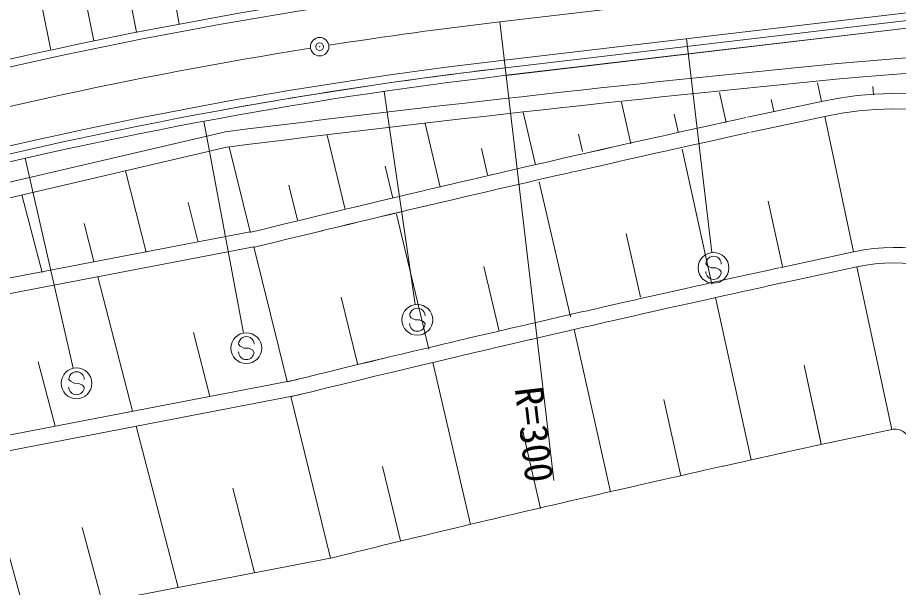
# Model space of a CAD drawing. Units: millimetres on the paper. Extents: x 40 to 680, y 20 to 380.
# Drawn here: x 244.5 to 301.7, y 263.9 to 300.9 of the extents above; entities that cross this region are included whole.
import ezdxf
from ezdxf.enums import TextEntityAlignment as Align

# ---------------------------------------------------------------- set-up
doc = ezdxf.new("R2010")
doc.units = ezdxf.units.MM
doc.header["$PDMODE"] = 32
doc.header["$PDSIZE"] = 0.5
doc.layers.add('M-BGD', color=7, linetype='Continuous', lineweight=18)
doc.styles.add('ＭＳ ゴシック', font='')
doc.styles.get('ＭＳ ゴシック').set_extended_font_data('MS Gothic')

msp = doc.modelspace()

# ---------------------------------------------------------------- linework, layer by layer
at = {"layer": 'M-BGD'}
for p, q in [((275.86, 300.607), (362.839, 310.854)), ((255.036, 300.462), (253.949, 306.251)), ((255.036, 300.462), (253.949, 306.251)), ((248.199, 305.752), (249.474, 299.364)), ((251.706, 302.749), (252.253, 299.926)), ((246.122, 301.558), (246.698, 298.775)), ((276.152, 298.124), (302.257, 301.2)), ((275.86, 300.607), (279.37, 270.813)), ((276.211, 297.628), (302.315, 300.703)), ((276.211, 297.628), (302.315, 300.703)), ((276.269, 297.131), (303.168, 300.3)), ((276.269, 297.132), (303.168, 300.3)), ((287.975, 299.517), (289.613, 285.614)), ((311.86, 299.019), (299.093, 298.015)), ((311.86, 299.019), (299.093, 298.016)), ((311.544, 297.991), (299.172, 297.018)), ((311.544, 297.991), (299.172, 297.019)), ((296.746, 295.44), (296.488, 296.654)), ((296.747, 295.441), (296.488, 296.654)), ((300.081, 296.4), (300.114, 295.868)), ((300.081, 296.4), (300.114, 295.868)), ((268.337, 296.088), (270.349, 282.234)), ((290.117, 296.017), (290.552, 294.064)), ((290.117, 296.017), (290.552, 294.064)), ((283.747, 295.379), (284.358, 292.688)), ((283.747, 295.379), (284.358, 292.688)), ((291.938, 294.413), (296.747, 295.441)), ((291.938, 294.412), (296.746, 295.44)), ((293.474, 295.558), (293.638, 294.805)), ((293.474, 295.558), (293.638, 294.805)), ((278.164, 291.312), (277.376, 294.742)), ((278.164, 291.312), (277.376, 294.742)), ((287.178, 294.609), (287.437, 293.459)), ((287.178, 294.609), (287.437, 293.459)), ((256.637, 294.149), (259.202, 280.386)), ((292.147, 293.435), (296.955, 294.463)), ((292.147, 293.435), (296.955, 294.462)), ((298.832, 285.66), (296.955, 294.462)), ((298.832, 285.66), (296.956, 294.463)), ((258.03, 293.465), (237.826, 288.757)), ((271.007, 293.993), (271.987, 289.86)), ((271.007, 293.992), (271.987, 289.859)), ((264.638, 293.244), (265.811, 288.407)), ((264.638, 293.243), (265.811, 288.407)), ((280.964, 293.302), (281.222, 292.172)), ((280.964, 293.302), (281.222, 292.172)), ((259.634, 286.954), (258.268, 292.495)), ((259.634, 286.954), (258.268, 292.494)), ((274.656, 292.383), (275.059, 290.658)), ((274.656, 292.383), (275.059, 290.658)), ((287.685, 292.343), (289.631, 283.553)), ((287.685, 292.342), (289.608, 283.659)), ((245.024, 291.744), (248.138, 278.094)), ((268.396, 291.231), (268.897, 289.141)), ((268.396, 291.231), (268.897, 289.142)), ((251.541, 290.927), (252.88, 285.636)), ((278.415, 290.222), (280.431, 281.446)), ((278.415, 290.222), (280.431, 281.446)), ((262.156, 289.995), (262.711, 287.726)), ((262.156, 289.995), (262.711, 287.726)), ((244.813, 289.359), (246.126, 284.318)), ((293.286, 288.959), (294.208, 284.714)), ((293.286, 288.958), (294.208, 284.713)), ((255.614, 288.873), (256.241, 286.362)), ((269.144, 288.102), (271.231, 279.339)), ((269.144, 288.102), (271.231, 279.339)), ((248.855, 287.505), (249.488, 285.04)), ((240.113, 283.208), (259.634, 286.954)), ((284.048, 286.858), (284.98, 282.727)), ((284.048, 286.857), (284.98, 282.727)), ((240.343, 282.234), (259.874, 285.982)), ((262.031, 277.231), (259.874, 285.982)), ((262.031, 277.232), (259.874, 285.982)), ((294.028, 284.633), (298.832, 285.66)), ((294.028, 284.634), (298.832, 285.66)), ((289.335, 284.761), (289.235, 284.879)), ((274.821, 284.712), (275.802, 280.518)), ((274.821, 284.712), (275.802, 280.518)), ((289.579, 284.622), (289.335, 284.761)), ((289.88, 284.619), (289.579, 284.622)), ((290.125, 284.507), (289.88, 284.619)), ((290.231, 284.371), (290.125, 284.507)), ((294.237, 283.656), (299.046, 284.684)), ((294.237, 283.655), (299.046, 284.683)), ((301.303, 274.122), (299.041, 284.683)), ((301.303, 274.122), (299.041, 284.682)), ((249.742, 284.038), (251.985, 275.304)), ((265.556, 282.723), (266.607, 278.383)), ((265.556, 282.723), (266.607, 278.383)), ((289.861, 282.691), (292.166, 272.139)), ((289.861, 282.691), (292.166, 272.14)), ((270.098, 281.385), (269.998, 281.503)), ((270.343, 281.245), (270.098, 281.385)), ((270.643, 281.243), (270.343, 281.245)), ((270.888, 281.131), (270.643, 281.243)), ((270.994, 280.995), (270.888, 281.131)), ((255.962, 280.428), (257.009, 276.268)), ((280.683, 280.619), (283.046, 270.079)), ((280.683, 280.618), (283.046, 270.079)), ((258.99, 279.544), (258.89, 279.662)), ((259.235, 279.404), (258.99, 279.544)), ((259.535, 279.402), (259.235, 279.404)), ((259.781, 279.29), (259.535, 279.402)), ((259.886, 279.154), (259.781, 279.29)), ((245.876, 278.513), (246.971, 274.342)), ((271.494, 278.474), (273.942, 267.954)), ((271.494, 278.473), (273.942, 267.954)), ((295.617, 278.297), (296.725, 273.177)), ((295.617, 278.296), (296.725, 273.176)), ((242.411, 273.466), (262.738, 277.367)), ((247.965, 277.26), (247.865, 277.378)), ((248.21, 277.12), (247.965, 277.26)), ((248.51, 277.118), (248.21, 277.12)), ((248.755, 277.006), (248.51, 277.118)), ((248.861, 276.87), (248.755, 277.006)), ((242.64, 272.492), (262.926, 276.385)), ((264.859, 265.759), (262.27, 276.259)), ((264.859, 265.759), (262.271, 276.26)), ((286.509, 276.064), (287.606, 271.106)), ((286.509, 276.063), (287.606, 271.105)), ((252.226, 274.332), (254.962, 263.86)), ((277.351, 274.019), (278.498, 268.996)), ((277.351, 274.019), (278.498, 268.996)), ((296.495, 273.094), (301.303, 274.122)), ((296.495, 273.094), (301.303, 274.122)), ((242.206, 272.37), (245.067, 261.961)), ((268.236, 271.716), (269.392, 266.892)), ((268.236, 271.715), (269.392, 266.892)), ((258.518, 270.302), (259.913, 264.81)), ((248.716, 267.761), (250.017, 262.911)), ((245.163, 261.979), (264.962, 265.779))]:
    msp.add_line(p, q, dxfattribs=at)
for points in [[(259.644, 286.923), (259.676, 286.931), (260.547, 287.145), (260.852, 287.22), (261.899, 287.477), (262.648, 287.659), (262.851, 287.709), (264.13, 288.019), (265.126, 288.26), (265.827, 288.429), (266.404, 288.567), (267.228, 288.765), (267.931, 288.933), (268.382, 289.04), (269.591, 289.327), (269.74, 289.362), (270.408, 289.521), (271.049, 289.672), (271.099, 289.683), (271.497, 289.777), (272.712, 290.062), (273.232, 290.184), (273.916, 290.344), (274.315, 290.437), (275.297, 290.665), (275.342, 290.676), (276.327, 290.904), (277.433, 291.159), (278.182, 291.33), (278.897, 291.495), (279.353, 291.599), (279.971, 291.74), (280.635, 291.891), (281.63, 292.117), (282.443, 292.301), (283.224, 292.478), (283.426, 292.523), (283.892, 292.628), (284.274, 292.714), (285.774, 293.05), (286.487, 293.209), (286.673, 293.25), (287.394, 293.411), (288.078, 293.563), (288.686, 293.697), (289.199, 293.811), (290.741, 294.15), (290.977, 294.202), (291.825, 294.388)], [(259.644, 286.924), (259.676, 286.931), (260.547, 287.146), (260.852, 287.22), (261.899, 287.477), (262.648, 287.66), (262.851, 287.709), (264.13, 288.019), (265.126, 288.26), (265.827, 288.429), (266.404, 288.568), (267.228, 288.765), (267.931, 288.933), (268.382, 289.04), (269.591, 289.328), (269.74, 289.363), (270.408, 289.521), (271.049, 289.672), (271.099, 289.684), (271.497, 289.777), (272.712, 290.063), (273.232, 290.185), (273.917, 290.344), (274.315, 290.437), (275.297, 290.665), (275.342, 290.676), (276.327, 290.904), (277.433, 291.159), (278.182, 291.331), (278.897, 291.495), (279.353, 291.599), (279.971, 291.74), (280.636, 291.892), (281.63, 292.117), (282.443, 292.302), (283.224, 292.478), (283.426, 292.523), (283.892, 292.628), (284.274, 292.714), (285.774, 293.05), (286.487, 293.209), (286.673, 293.251), (287.394, 293.411), (288.078, 293.563), (288.686, 293.697), (289.199, 293.811), (290.741, 294.151), (290.977, 294.203), (291.825, 294.388)], [(259.884, 285.952), (259.921, 285.962), (260.724, 286.159), (261.176, 286.27), (262.112, 286.499), (262.861, 286.682), (263.153, 286.753), (264.323, 287.037), (264.342, 287.041), (265.378, 287.292), (266.036, 287.45), (266.697, 287.609), (267.372, 287.771), (268.148, 287.956), (268.661, 288.078), (269.79, 288.347), (269.848, 288.36), (270.689, 288.559), (271.165, 288.672), (271.464, 288.742), (271.826, 288.827), (272.854, 289.069), (273.473, 289.214), (274.13, 289.367), (274.612, 289.479), (275.535, 289.694), (275.578, 289.704), (276.563, 289.932), (277.633, 290.179), (278.295, 290.331), (279.171, 290.531), (279.535, 290.615), (280.173, 290.76), (280.589, 290.855), (280.839, 290.912), (281.796, 291.129), (282.669, 291.327), (283.237, 291.455), (283.582, 291.533), (284.115, 291.653), (284.547, 291.75), (285.952, 292.065), (286.692, 292.23), (286.871, 292.27), (287.66, 292.445), (288.212, 292.568), (288.939, 292.729), (289.444, 292.841), (290.859, 293.152), (291.237, 293.235), (292.039, 293.411)], [(259.884, 285.953), (259.921, 285.962), (260.724, 286.159), (261.176, 286.27), (262.112, 286.5), (262.861, 286.682), (263.153, 286.753), (264.323, 287.037), (264.342, 287.042), (265.378, 287.292), (266.036, 287.451), (266.697, 287.609), (267.372, 287.771), (268.148, 287.957), (268.661, 288.079), (269.79, 288.347), (269.848, 288.361), (270.689, 288.56), (271.166, 288.672), (271.464, 288.742), (271.826, 288.828), (272.854, 289.069), (273.474, 289.214), (274.13, 289.367), (274.612, 289.479), (275.535, 289.694), (275.578, 289.704), (276.563, 289.932), (277.633, 290.179), (278.296, 290.331), (279.171, 290.532), (279.535, 290.615), (280.173, 290.761), (280.589, 290.855), (280.839, 290.912), (281.796, 291.13), (282.669, 291.327), (283.237, 291.456), (283.583, 291.534), (284.115, 291.653), (284.547, 291.75), (285.952, 292.065), (286.692, 292.23), (286.871, 292.27), (287.66, 292.446), (288.212, 292.568), (288.939, 292.729), (289.444, 292.841), (290.859, 293.153), (291.237, 293.236), (292.039, 293.411)], [(258.202, 292.478), (238.084, 287.791), (218.181, 281.782), (198.851, 274.573)], [(262.036, 277.213), (262.233, 277.262), (262.849, 277.413), (263.31, 277.527), (264.144, 277.731), (264.271, 277.762), (264.894, 277.914), (265.305, 278.014), (266.437, 278.289), (266.527, 278.311), (267.511, 278.548), (268.142, 278.7), (268.209, 278.716), (268.684, 278.83), (269.455, 279.015), (270.244, 279.204), (270.827, 279.343), (271.816, 279.578), (272.251, 279.68), (272.661, 279.777), (273.251, 279.917), (273.639, 280.008), (273.884, 280.066), (274.838, 280.29), (275.518, 280.449), (276.212, 280.611), (276.564, 280.693), (277.575, 280.928), (277.637, 280.942), (278.589, 281.163), (279.658, 281.409), (280.141, 281.52), (281.162, 281.754), (281.536, 281.84), (282.18, 281.987), (282.685, 282.102), (282.806, 282.13), (283.838, 282.364), (284.573, 282.53), (285.077, 282.644), (285.602, 282.763), (286.062, 282.866), (286.488, 282.962), (287.923, 283.283), (288.666, 283.449), (288.92, 283.506), (289.627, 283.663), (290.171, 283.784), (290.888, 283.942), (291.425, 284.061), (291.71, 284.124), (292.725, 284.348), (293.136, 284.438), (293.964, 284.62)], [(262.036, 277.214), (262.233, 277.262), (262.849, 277.414), (263.311, 277.527), (264.144, 277.731), (264.271, 277.762), (264.894, 277.914), (265.305, 278.014), (266.437, 278.289), (266.527, 278.311), (267.511, 278.549), (268.142, 278.701), (268.209, 278.717), (268.684, 278.831), (269.455, 279.016), (270.244, 279.204), (270.827, 279.343), (271.816, 279.578), (272.251, 279.681), (272.661, 279.778), (273.251, 279.917), (273.639, 280.009), (273.884, 280.066), (274.839, 280.29), (275.518, 280.449), (276.212, 280.611), (276.565, 280.693), (277.575, 280.928), (277.637, 280.943), (278.589, 281.163), (279.658, 281.41), (280.141, 281.52), (281.162, 281.755), (281.536, 281.84), (282.18, 281.987), (282.685, 282.102), (282.806, 282.13), (283.838, 282.364), (284.573, 282.531), (285.077, 282.644), (285.602, 282.763), (286.062, 282.867), (286.488, 282.962), (287.923, 283.284), (288.666, 283.45), (288.92, 283.506), (289.627, 283.663), (290.171, 283.784), (290.888, 283.943), (291.425, 284.061), (291.71, 284.124), (292.725, 284.348), (293.137, 284.439), (293.964, 284.62)], [(262.275, 276.242), (262.414, 276.277), (263.036, 276.43), (263.632, 276.576), (264.214, 276.719), (264.536, 276.797), (265.097, 276.934), (265.563, 277.048), (266.619, 277.304), (266.808, 277.35), (267.739, 277.575), (267.924, 277.619), (268.519, 277.762), (268.891, 277.852), (269.602, 278.022), (270.475, 278.231), (271.048, 278.367), (272.061, 278.608), (272.585, 278.732), (272.88, 278.802), (273.549, 278.96), (273.886, 279.039), (274.124, 279.095), (275.012, 279.304), (275.675, 279.459), (275.807, 279.49), (276.451, 279.64), (276.745, 279.708), (277.814, 279.957), (277.885, 279.973), (278.791, 280.183), (279.845, 280.426), (280.316, 280.534), (281.393, 280.781), (281.847, 280.885), (282.367, 281.004), (282.812, 281.105), (283.145, 281.181), (284.017, 281.379), (284.772, 281.55), (284.933, 281.586), (285.785, 281.779), (286.26, 281.886), (286.831, 282.014), (288.064, 282.29), (288.941, 282.486), (289.245, 282.553), (289.878, 282.694), (290.364, 282.802), (291.172, 282.981), (291.712, 283.1), (291.841, 283.129), (292.87, 283.356), (293.372, 283.466), (294.178, 283.643)], [(262.275, 276.243), (262.414, 276.277), (263.036, 276.43), (263.632, 276.576), (264.214, 276.719), (264.536, 276.798), (265.097, 276.935), (265.563, 277.048), (266.619, 277.304), (266.808, 277.35), (267.739, 277.575), (267.924, 277.62), (268.519, 277.763), (268.891, 277.852), (269.602, 278.022), (270.475, 278.231), (271.048, 278.368), (272.061, 278.608), (272.585, 278.732), (272.88, 278.802), (273.549, 278.96), (273.886, 279.039), (274.125, 279.095), (275.012, 279.304), (275.675, 279.459), (275.807, 279.49), (276.451, 279.64), (276.745, 279.709), (277.815, 279.957), (277.885, 279.974), (278.791, 280.183), (279.845, 280.426), (280.316, 280.535), (281.393, 280.782), (281.847, 280.886), (282.368, 281.004), (282.812, 281.106), (283.145, 281.182), (284.017, 281.379), (284.772, 281.55), (284.933, 281.587), (285.785, 281.779), (286.26, 281.886), (286.831, 282.014), (288.064, 282.291), (288.941, 282.486), (289.245, 282.554), (289.878, 282.695), (290.364, 282.803), (291.172, 282.981), (291.712, 283.101), (291.841, 283.129), (292.87, 283.356), (293.372, 283.466), (294.179, 283.643)], [(264.86, 265.756), (265.053, 265.804), (265.656, 265.952), (266.214, 266.089), (266.34, 266.12), (267.114, 266.31), (267.64, 266.438), (268.068, 266.542), (268.198, 266.574), (269.18, 266.812), (269.376, 266.859), (270.264, 267.074), (270.363, 267.098), (271.045, 267.262), (271.455, 267.36), (272.08, 267.51), (273.017, 267.734), (273.548, 267.861), (273.594, 267.872), (274.54, 268.096), (275.078, 268.224), (275.397, 268.299), (275.988, 268.438), (276.44, 268.545), (276.579, 268.578), (277.459, 268.784), (278.256, 268.971), (278.326, 268.987), (278.85, 269.11), (279.262, 269.205), (279.928, 269.36), (280.336, 269.455), (281.138, 269.641), (281.224, 269.661), (282.259, 269.899), (282.768, 270.016), (283.753, 270.242), (284.259, 270.358), (284.713, 270.462), (285.335, 270.603), (285.532, 270.648), (286.401, 270.846), (287.185, 271.023), (287.321, 271.054), (288.111, 271.232), (288.701, 271.365), (289.15, 271.466), (290.321, 271.728), (290.386, 271.743), (291.337, 271.955), (291.549, 272.002), (292.19, 272.145), (292.682, 272.254), (293.47, 272.428), (294.114, 272.571), (294.165, 272.582), (295.107, 272.789), (295.734, 272.927), (295.927, 272.97), (296.49, 273.093)], [(264.86, 265.757), (265.053, 265.804), (265.656, 265.953), (266.214, 266.089), (266.34, 266.12), (267.114, 266.31), (267.641, 266.438), (268.068, 266.543), (268.198, 266.574), (269.18, 266.812), (269.376, 266.86), (270.264, 267.074), (270.363, 267.098), (271.045, 267.262), (271.455, 267.361), (272.08, 267.511), (273.017, 267.734), (273.548, 267.861), (273.594, 267.872), (274.54, 268.097), (275.078, 268.224), (275.397, 268.299), (275.988, 268.439), (276.44, 268.545), (276.579, 268.578), (277.459, 268.784), (278.256, 268.971), (278.326, 268.988), (278.85, 269.11), (279.262, 269.206), (279.929, 269.361), (280.336, 269.456), (281.138, 269.641), (281.224, 269.661), (282.259, 269.9), (282.768, 270.017), (283.753, 270.243), (284.259, 270.358), (284.713, 270.462), (285.335, 270.604), (285.532, 270.648), (286.401, 270.846), (287.185, 271.023), (287.321, 271.054), (288.111, 271.232), (288.701, 271.365), (289.15, 271.466), (290.321, 271.729), (290.386, 271.743), (291.337, 271.955), (291.549, 272.002), (292.19, 272.145), (292.682, 272.254), (293.47, 272.429), (294.114, 272.571), (294.166, 272.582), (295.107, 272.79), (295.734, 272.928), (295.927, 272.97), (296.49, 273.093)]]:
    msp.add_lwpolyline(points, dxfattribs=at)
for centre, radius in [((264.151, 298.993), 0.6), ((289.73, 284.62), 1), ((270.493, 281.244), 1), ((259.385, 279.403), 1), ((248.36, 277.119), 1)]:
    msp.add_circle(centre, radius, dxfattribs=at)
for centre, radius, start, end in [((310.96, 2.668), 303, 98.10396, 112.4104), ((310.96, 2.668), 302.5, 96.71892, 112.4104), ((310.96, 2.668), 300, 96.71892, 98.86195), ((310.96, 2.668), 300, 99.09113, 112.4104), ((310.96, 2.668), 297.5, 96.71892, 112.4104), ((310.96, 2.668), 297, 96.71892, 112.4104), ((310.96, 2.668), 297, 96.719, 100.33282), ((437.333, -1136.856), 1441.516, 95.50303, 97.14524), ((437.331, -1136.856), 1441.516, 95.50295, 97.14516), ((310.959, 2.668), 296.5, 96.71892, 112.44123), ((437.333, -1136.856), 1440.516, 95.50303, 97.14524), ((437.331, -1136.856), 1440.516, 95.50295, 97.14516), ((301.513, 273.144), 22.8, 12.08, 102.0662), ((301.513, 273.144), 22.8, 12.0799, 102.0661), ((301.513, 273.144), 21.8, 12.0798, 102.0666), ((301.513, 273.144), 21.8, 12.0798, 102.0665), ((301.513, 273.144), 12.8, 12.0799, 102.0668), ((301.513, 273.144), 12.8, 12.0798, 102.0667), ((289.735, 284.875), 0.5, 359.5549, 179.5549), ((301.513, 273.144), 11.8, 12.0798, 102.0668), ((301.513, 273.144), 11.8, 12.0798, 102.0667), ((289.731, 284.375), 0.5, 179.5549, 359.5549), ((270.498, 281.499), 0.5, 359.5549, 179.5549), ((270.494, 280.999), 0.5, 179.5549, 359.5549), ((259.39, 279.658), 0.5, 359.5549, 179.5549), ((259.387, 279.158), 0.5, 179.5549, 359.5549), ((248.365, 277.374), 0.5, 359.5549, 179.5549), ((248.361, 276.874), 0.5, 179.5549, 359.5549), ((301.512, 273.144), 1, 12.0673, 102.0673), ((301.512, 273.144), 1, 12.0672, 102.0672)]:
    msp.add_arc(centre, radius, start, end, dxfattribs=at)
msp.add_point((264.151, 298.993), dxfattribs=at)

# ---------------------------------------------------------------- texts
at = {"layer": 'M-BGD', "style": 'ＭＳ ゴシック'}
msp.add_text('R=300', height=1.833, rotation=276.719, dxfattribs=at).set_placement((279.37, 270.813), align=Align.TOP_RIGHT)

doc.saveas('drawing.dxf')
